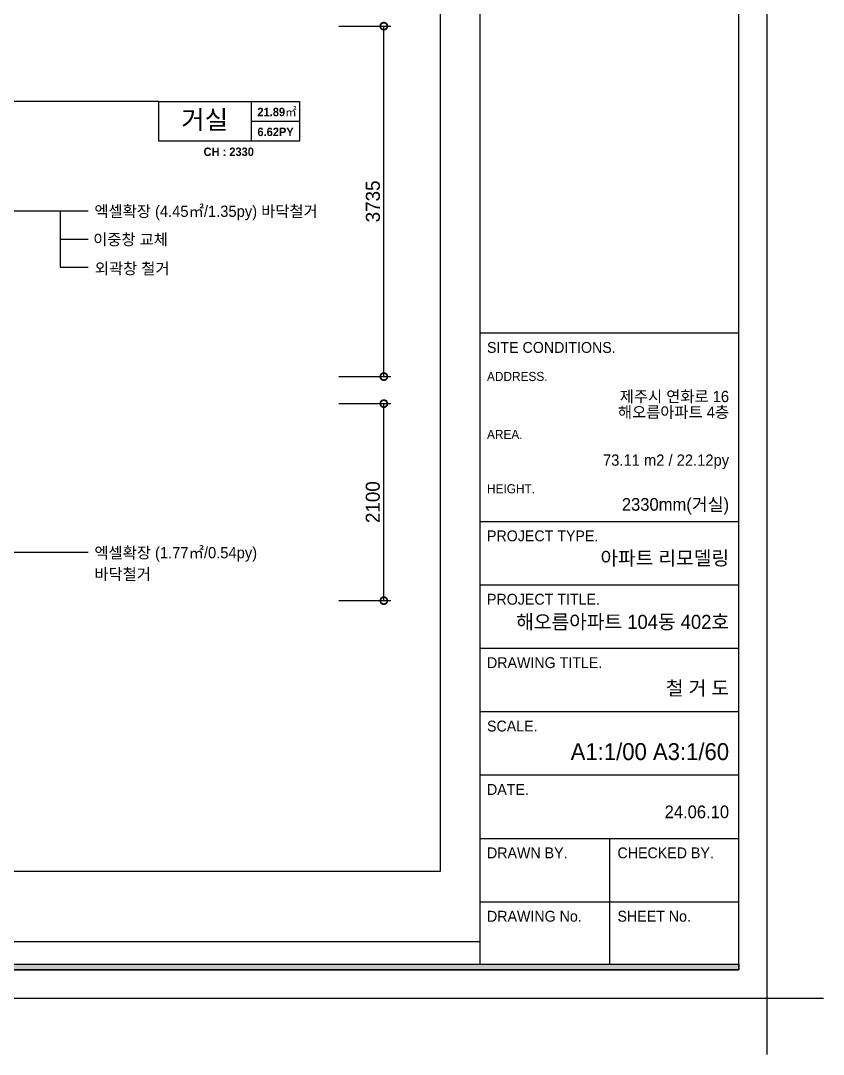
# Model space of a CAD drawing. Header units: inches. Extents: x -192760 to -100777, y -168280 to -114728.
# Drawn here: x -149118 to -140560, y -133748 to -122731 of the extents above; entities that cross this region are included whole.
import ezdxf
from ezdxf.enums import TextEntityAlignment as Align

# ---------------------------------------------------------------- set-up
doc = ezdxf.new("R2010")
doc.units = ezdxf.units.IN
doc.header["$LTSCALE"] = 50
doc.header["$MEASUREMENT"] = 0
for name, color, linetype in [('0-ELC TEXT', 7, 'Continuous'), ('03-TEXT', 3, 'Continuous'), ('07-DIM', 5, 'Continuous'), ('3.기호.계단선', 30, 'Continuous'), ('F-SYM', 7, 'Continuous'), ('FORM(YOURNAME)-11', 1, 'Continuous'), ('FORM(YOURNAME)-11 @ 1', 1, 'Continuous')]:
    doc.layers.add(name, color=color, linetype=linetype)
doc.styles.add('HY울릉도L', font='Expo M.ttf')
doc.styles.add('YOURNAME', font='HY울릉도M.TTF')
doc.styles.add('넥슨고딕', font='NEXONLv1GothicBold.ttf')
doc.styles.add('코레일둥고', font='Korail_Round_Gothic_Medium.ttf')
doc.dimstyles.new('60', dxfattribs={"dimscale": 60, "dimtxt": 2.5, "dimasz": 2.5, "dimexe": 1.25, "dimexo": 2, "dimtad": 1, "dimdec": 0, "dimtxsty": 'HY울릉도L', "dimblk": 'DOTSMALL', "dimcen": 2.5, "dimclrd": 1, "dimclre": 1, "dimclrt": 2, "dimadec": 0, "dimazin": 0, "dimtfac": 1, "dimtdec": 0, "dimtix": 1, "dimtmove": 0, "dimatfit": 3, "dimldrblk": 'DOTSMALL', "dimfxl": 0, "dimarcsym": 0})

# ---------------------------------------------------------------- blocks, each defined once
blk = doc.blocks.new('FORM-PLAN')
at = {"layer": 'FORM(YOURNAME)-11'}
h = blk.add_hatch(color=256, dxfattribs=at)
h.dxf.hatch_style = 1
h.paths.add_polyline_path([(-71444, 55115), (10556, 55115), (10556, 54915), (-71444, 54915)])
h.paths.add_polyline_path([(-71444, -2085), (10556, -2085), (10556, -2285), (-71444, -2285)])
at = {"layer": 'Defpoints', "color": 158}
for p, q in [((1346, 54915), (1346, -2085)), ((1346, -1285), (-71444, -1285))]:
    blk.add_line(p, q, dxfattribs=at)
for points in [[(-71444, -2285), (10556, -2285), (10556, 55115), (-71444, 55115)], [(-69444, 53115), (-64, 53115), (-64, 1215), (-69444, 1215)]]:
    blk.add_lwpolyline(points, close=True, dxfattribs=at)
at = {"layer": 'Defpoints', "color": 1}
blk.add_lwpolyline([(11556, -5285), (11556, -3285), (13556, -3285)], dxfattribs=at)
at = {"layer": 'FORM(YOURNAME)-11', "color": 14}
for p, q in [((1346, 20344), (10556, 20344)), ((1346, 13651), (10556, 13651)), ((1346, 11398), (10556, 11398)), ((1346, 9146), (10556, 9146)), ((1346, 6893), (10556, 6893)), ((1346, 4641), (10556, 4641)), ((1346, 2388), (10556, 2388)), ((5951, 2388), (5951, -2085)), ((1346, 136), (10556, 136))]:
    blk.add_line(p, q, dxfattribs=at)
at = {"layer": 'FORM(YOURNAME)-11', "color": 250}
blk.add_lwpolyline([(-72444, -3285), (11556, -3285), (11556, 56115), (-72444, 56115)], close=True, dxfattribs=at)
at = {"layer": 'FORM(YOURNAME)-11'}
blk.add_lwpolyline([(-71444, -2085), (10556, -2085), (10556, -2285), (-71444, -2285)], close=True, dxfattribs=at)
at = {"layer": 'FORM(YOURNAME)-11', "color": 14, "style": 'YOURNAME'}
for s, height, p in [('SITE CONDITIONS.', 386.14, (1603, 19829)), ('PROJECT TYPE.', 386.14, (1603, 13136)), ('PROJECT TITLE.', 386.14, (1603, 10883)), ('DRAWING TITLE.', 386.14, (1603, 8631)), ('SCALE.', 386.1, (1603, 6378)), ('DATE.', 386.1, (1603, 4126)), ('DRAWN BY.', 386.1, (1603, 1873)), ('CHECKED BY.', 386.14, (6240, 1873)), ('DRAWING No.', 386.14, (1603, -379)), ('SHEET No.', 386.1, (6240, -379))]:
    blk.add_text(s, height=height, dxfattribs=at).set_placement(p, align=Align.MIDDLE_LEFT)
at = {"layer": 'FORM(YOURNAME)-11', "color": 251, "style": 'YOURNAME'}
for s, p in [('ADDRESS.', (1603, 18799)), ('AREA.', (1603, 16740)), ('HEIGHT.', (1603, 14809))]:
    blk.add_text(s, height=321.8, dxfattribs=at).set_placement(p, align=Align.MIDDLE_LEFT)
at = {"layer": 'FORM(YOURNAME)-11', "color": 3, "style": 'YOURNAME'}
for tag, height, p in [('1', 450, (9905, 18188)), ('2', 450, (9905, 17544)), ('3', 450, (9905, 16257)), ('4', 450, (9905, 14326)), ('5', 515, (9905, 12009)), ('6', 515, (9905, 9757)), ('7', 515, (9905, 7504)), ('8', 515, (9905, 5252)), ('9', 515, (9905, 2999)), ('10', 515, (5655, 811)), ('11', 515, (9905, 747)), ('12', 515, (5655, -1441)), ('13', 515, (9905, -1441))]:
    blk.add_attdef(tag, text='', height=height, dxfattribs=at).set_placement(p, align=Align.MIDDLE_RIGHT)
blk = doc.blocks.new('*U429')
at = {"layer": 'F-SYM'}
ref = blk.add_blockref('FORM-PLAN', (-144627, -132163), dxfattribs=dict(at, xscale=0.3, yscale=0.3, zscale=0.3))
ref.add_attrib('4', '2330mm(거실)', dxfattribs={"layer": 'FORM(YOURNAME)-11 @ 1', "color": 3, "height": 135, "style": 'YOURNAME'}).set_placement((-141565, -127887), align=Align.MIDDLE_RIGHT)
ref.add_attrib('3', '73.11 m2 / 22.12py', dxfattribs={"layer": 'FORM(YOURNAME)-11 @ 1', "color": 3, "height": 120, "style": 'YOURNAME'}).set_placement((-141565, -127415), align=Align.MIDDLE_RIGHT)
ref.add_attrib('2', '해오름아파트 4층', dxfattribs={"layer": 'FORM(YOURNAME)-11 @ 1', "color": 3, "height": 120, "style": 'YOURNAME'}).set_placement((-141565, -126904), align=Align.MIDDLE_RIGHT)
ref.add_attrib('1', '제주시 연화로 16', dxfattribs={"layer": 'FORM(YOURNAME)-11 @ 1', "color": 3, "height": 120, "style": 'YOURNAME'}).set_placement((-141565, -126737), align=Align.MIDDLE_RIGHT)
ref.add_attrib('5', '아파트 리모델링', dxfattribs={"layer": 'FORM(YOURNAME)-11 @ 1', "color": 3, "height": 150, "style": 'YOURNAME'}).set_placement((-141565, -128459), align=Align.MIDDLE_RIGHT)
ref.add_attrib('6', '해오름아파트 104동 402호', dxfattribs={"layer": 'FORM(YOURNAME)-11 @ 1', "color": 3, "height": 150, "style": 'YOURNAME'}).set_placement((-141565, -129139), align=Align.MIDDLE_RIGHT)
ref.add_attrib('7', '철 거 도', dxfattribs={"layer": 'FORM(YOURNAME)-11 @ 1', "color": 3, "height": 150, "style": 'YOURNAME'}).set_placement((-141565, -129845), align=Align.MIDDLE_RIGHT)
ref.add_attrib('8', 'A1:1/00 A3:1/60', dxfattribs={"layer": 'FORM(YOURNAME)-11 @ 1', "color": 3, "height": 180, "style": 'YOURNAME'}).set_placement((-141565, -130522), align=Align.MIDDLE_RIGHT)
ref.add_attrib('9', '24.06.10', dxfattribs={"layer": 'FORM(YOURNAME)-11 @ 1', "color": 3, "height": 135, "style": 'YOURNAME'}).set_placement((-141565, -131164), align=Align.MIDDLE_RIGHT)
blk = doc.blocks.new('_DOTSMALL')
at = {"color": 0, "linetype": 'ByBlock', "const_width": 0.5}
blk.add_lwpolyline([(-0.0625, 0, 1), (0.0625, 0, 1)], format="xyb", close=True, dxfattribs=at)
blk = doc.blocks.new('*D228')
at = {"layer": '07-DIM', "color": 1, "lineweight": -2}
for p, q in [((-145726, -126813), (-145171, -126813)), ((-145246, -128913), (-145246, -126813)), ((-145726, -128913), (-145171, -128913))]:
    blk.add_line(p, q, dxfattribs=at)
at = {"layer": 'Defpoints', "color": 0}
for p in [(-145846, -126813), (-145246, -126813), (-145846, -128913)]:
    blk.add_point(p, dxfattribs=at)
at = {"layer": '07-DIM', "color": 1, "lineweight": -2, "xscale": 150, "yscale": 150, "zscale": 150}
for p, rotation in [((-145246, -126813), 90), ((-145246, -128913), 270)]:
    blk.add_blockref('_DOTSMALL', p, dxfattribs=dict(at, rotation=rotation))
at = {"layer": '07-DIM', "color": 2, "insert": (-145363, -127863), "char_height": 150, "attachment_point": 5, "rotation": 90, "style": 'HY울릉도L'}
blk.add_mtext('2100', dxfattribs=at)
blk = doc.blocks.new('*D229')
at = {"layer": '07-DIM', "color": 1, "lineweight": -2}
for p, q in [((-145726, -122790), (-145171, -122790)), ((-145246, -126525), (-145246, -122790)), ((-145726, -126525), (-145171, -126525))]:
    blk.add_line(p, q, dxfattribs=at)
at = {"layer": 'Defpoints', "color": 0}
for p in [(-145846, -122790), (-145246, -122790), (-145846, -126525)]:
    blk.add_point(p, dxfattribs=at)
at = {"layer": '07-DIM', "color": 1, "lineweight": -2, "xscale": 150, "yscale": 150, "zscale": 150}
for p, rotation in [((-145246, -122790), 90), ((-145246, -126525), 270)]:
    blk.add_blockref('_DOTSMALL', p, dxfattribs=dict(at, rotation=rotation))
at = {"layer": '07-DIM', "color": 2, "insert": (-145362, -124658), "char_height": 150, "attachment_point": 5, "rotation": 90, "style": 'HY울릉도L'}
blk.add_mtext('3735', dxfattribs=at)

msp = doc.modelspace()

# ---------------------------------------------------------------- linework, layer by layer
at = {"layer": '0-ELC TEXT'}
for p, q in [((-147646.2, -123591.3), (-152008.9, -123591.3)), ((-146655.8, -124015.8), (-146655.8, -123591.3)), ((-146655.8, -123803.5), (-146146.2, -123803.5)), ((-150436, -124758.9), (-148398.2, -124758.9)), ((-150921.5, -128397.8), (-148398.2, -128397.8))]:
    msp.add_line(p, q, dxfattribs=at)
msp.add_lwpolyline([(-147646.2, -123591.3), (-146146.2, -123591.3), (-146146.2, -124015.8), (-147646.2, -124015.8)], close=True, dxfattribs=at)
for points in [[(-148698.2, -124758.9), (-148698.2, -125058.9), (-148398.2, -125058.9)], [(-148698.2, -125058.9), (-148698.2, -125358.9), (-148398.2, -125358.9)]]:
    msp.add_lwpolyline(points, dxfattribs=at)

# ---------------------------------------------------------------- block references
at = {"layer": '3.기호.계단선'}
msp.add_blockref('*U429', (0, 0), dxfattribs=at)

# ---------------------------------------------------------------- texts
at = {"layer": '0-ELC TEXT', "style": '코레일둥고'}
for s, p in [('엑셀확장 (4.45㎡/1.35py) 바닥철거', (-148331.9, -124822.7)), ('이중창 교체', (-148344.7, -125124)), ('외곽창 철거', (-148327.3, -125432.9)), ('엑셀확장 (1.77㎡/0.54py)', (-148331.9, -128461.6)), ('바닥철거', (-148331.9, -128690.8))]:
    msp.add_text(s, height=120, dxfattribs=at).set_placement(p)
at = {"layer": '03-TEXT'}
for s, height, style, p in [('거실', 200, '코레일둥고', (-147156, -123886.8)), ('21.89㎡', 90, '넥슨고딕', (-146385, -123749.4)), ('6.62PY', 90, '넥슨고딕', (-146400.4, -123961.7)), ('CH : 2330', 90, '넥슨고딕', (-146899.8, -124173.7))]:
    msp.add_text(s, height=height, dxfattribs=dict(at, style=style)).set_placement(p, align=Align.CENTER)

# ---------------------------------------------------------------- dimensions: what is measured, and where the dimension line sits
at = {"layer": '07-DIM'}
for base, p1, p2, picture, middle in [((-145246.2, -122790.3), (-145846.2, -126525.3), (-145846.2, -122790.3), '*D229', (-145362.4, -124657.8)), ((-145246.2, -126813.3), (-145846.2, -128913.3), (-145846.2, -126813.3), '*D228', (-145362.6, -127863.3))]:
    dim = msp.add_linear_dim(base=base, p1=p1, p2=p2, angle=90, dimstyle='60', dxfattribs=at)
    dim.commit()
    dim.dimension.update_dxf_attribs({"geometry": picture, "text_midpoint": middle})

doc.saveas('drawing.dxf')
